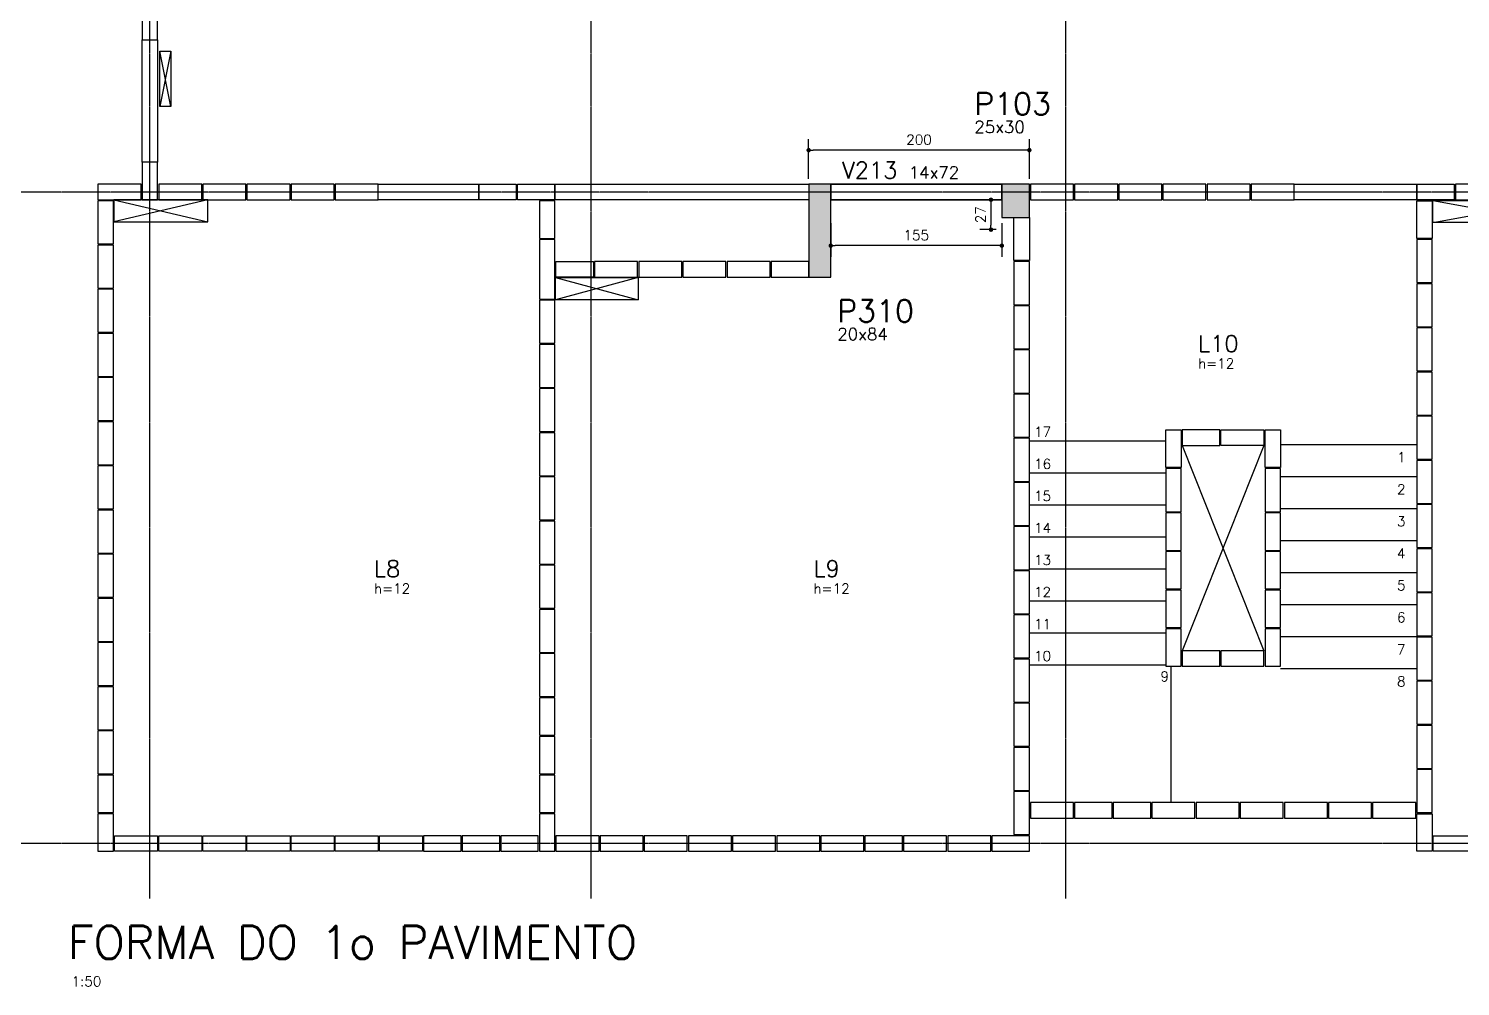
# Model space of a CAD drawing. Extents: x -856 to 20282, y 14720 to 28231.
# Drawn here: x 17510 to 18807, y 15131 to 15998 of the extents above; entities that cross this region are included whole.
import ezdxf

# ---------------------------------------------------------------- set-up
doc = ezdxf.new("R2010")
doc.units = 0
doc.linetypes.add('AXES', pattern=[0.54, 0.3, -0.08, 0.08, -0.08])
doc.layers.get('0').update_dxf_attribs({"linetype": 'CONTINUOUS'})
doc.layers.get('Defpoints').update_dxf_attribs({"linetype": 'CONTINUOUS'})
for name, color, linetype in [('00 - FELIPE', 2, 'CONTINUOUS'), ('241', 2, 'CONTINUOUS'), ('COTA', 1, 'CONTINUOUS'), ('EIXOS', 1, 'AXES'), ('H2', 252, 'CONTINUOUS'), ('L-D', 2, 'CONTINUOUS'), ('L-N', 4, 'CONTINUOUS'), ('P-D', 2, 'CONTINUOUS'), ('P-M', 5, 'CONTINUOUS'), ('PENA_1', 1, 'CONTINUOUS'), ('PIL-N', 4, 'CONTINUOUS'), ('T1', 2, 'CONTINUOUS'), ('T4', 6, 'CONTINUOUS'), ('VIG-D', 2, 'CONTINUOUS'), ('VIG-N', 4, 'CONTINUOUS'), ('VIGA', 3, 'CONTINUOUS')]:
    doc.layers.add(name, color=color, linetype=linetype)
doc.styles.add('COTA', font='romans.shx')
doc.styles.get("Standard").update_dxf_attribs({"font": 'ROMANS.SHX'})
doc.styles.add('Texto1', font='romans.shx', dxfattribs={"height": 9})
doc.styles.add('Texto4', font='romans.shx', dxfattribs={"height": 30})
doc.dimstyles.new('forma', dxfattribs={"dimscale": 5, "dimtxt": 1.8, "dimasz": 0.8, "dimexe": 2, "dimexo": 1, "dimgap": 1, "dimtad": 1, "dimdec": 1, "dimzin": 9, "dimdsep": 46, "dimtxsty": 'COTA', "dimblk1": 'DOT', "dimblk2": 'DOT', "dimsah": 1, "dimcen": 0, "dimdle": 1, "dimclrd": 256, "dimclre": 256, "dimclrt": 2, "dimadec": 0, "dimazin": 0, "dimtfac": 1, "dimtdec": 0, "dimtmove": 0, "dimatfit": 3, "dimfxl": 1, "dimtolj": 1, "dimtzin": 0, "dimarcsym": 0})

# ---------------------------------------------------------------- blocks, each defined once
blk = doc.blocks.new('_Dot')
at = {"color": 0, "linetype": 'ByBlock', "lineweight": -2}
blk.add_line((-0.5, 0), (-1, 0), dxfattribs=at)
at = {"color": 0, "linetype": 'ByBlock', "const_width": 0.5}
blk.add_lwpolyline([(-0.25, 0, 1), (0.25, 0, 1)], format="xyb", close=True, dxfattribs=at)
blk = doc.blocks.new('*D1011')
at = {"layer": 'COTA', "lineweight": -2, "transparency": 16777216}
for p, q in [((18236.4, 15822.4), (18236.4, 15791.9)), ((18391.4, 15822.4), (18391.4, 15791.9)), ((18387.4, 15801.9), (18240.4, 15801.9))]:
    blk.add_line(p, q, dxfattribs=at)
at = {"layer": 'Defpoints', "color": 0, "transparency": 16777216}
for p in [(18236.4, 15827.4), (18391.4, 15827.4), (18236.4, 15801.9)]:
    blk.add_point(p, dxfattribs=at)
at = {"layer": 'COTA', "lineweight": -2, "transparency": 16777216, "xscale": 4, "yscale": 4, "zscale": 4, "rotation": 180}
blk.add_blockref('_Dot', (18236.4, 15801.9), dxfattribs=at)
at = {"layer": 'COTA', "lineweight": -2, "transparency": 16777216, "xscale": 4, "yscale": 4, "zscale": 4}
blk.add_blockref('_Dot', (18391.4, 15801.9), dxfattribs=at)
at = {"layer": 'COTA', "color": 2, "transparency": 16777216, "insert": (18313.9, 15811.4), "char_height": 9, "attachment_point": 5, "style": 'COTA'}
blk.add_mtext('\\A1;155 ', dxfattribs=at)
blk = doc.blocks.new('A$Cf9bf1722')
for points in [[(-25.5, -789), (59.5, -789), (59.5, -769), (-25.5, -769)], [(1169.5, -769.5), (1279.5, -769.5), (1279.5, -789.5), (1169.5, -789.5)], [(374.5, -839.5), (449.5, -839.5), (449.5, -859.5), (374.5, -859.5)]]:
    blk.add_lwpolyline(points, close=True)
at = {"layer": 'PENA_1'}
for p, q in [((59.5, -769), (-25.5, -789)), ((-25.5, -769), (59.5, -789)), ((449.5, -839.5), (374.5, -859.5)), ((374.5, -839.5), (449.5, -859.5))]:
    blk.add_line(p, q, dxfattribs=at)
for points in [[(1169.5, -789.5), (1279.5, -769.5)], [(1169.5, -769.5), (1279.5, -789.5)]]:
    blk.add_lwpolyline(points, dxfattribs=at)
blk = doc.blocks.new('*D1143')
at = {"layer": '00 - FELIPE', "lineweight": -2, "transparency": 16777216}
for p, q in [((18386.4, 15843.5), (18371.6, 15843.5)), ((18381.6, 15839.5), (18381.6, 15820.4)), ((18386.4, 15816.4), (18371.6, 15816.4))]:
    blk.add_line(p, q, dxfattribs=at)
at = {"layer": 'Defpoints', "color": 0, "transparency": 16777216}
for p in [(18391.4, 15843.5), (18381.6, 15816.4), (18391.4, 15816.4)]:
    blk.add_point(p, dxfattribs=at)
at = {"layer": '00 - FELIPE', "lineweight": -2, "transparency": 16777216, "xscale": 4, "yscale": 4, "zscale": 4}
for p, rotation in [((18381.6, 15843.5), 90), ((18381.6, 15816.4), 270)]:
    blk.add_blockref('_Dot', p, dxfattribs=dict(at, rotation=rotation))
at = {"layer": '00 - FELIPE', "color": 2, "transparency": 16777216, "insert": (18372.1, 15830), "char_height": 9, "attachment_point": 5, "rotation": 90, "style": 'COTA'}
blk.add_mtext('\\A1;27 ', dxfattribs=at)
blk = doc.blocks.new('*D1144')
at = {"layer": '00 - FELIPE', "lineweight": -2, "transparency": 16777216}
for p, q in [((18216.4, 15862.5), (18216.4, 15898.4)), ((18416.4, 15862.4), (18416.4, 15898.4)), ((18412.4, 15888.4), (18220.4, 15888.4))]:
    blk.add_line(p, q, dxfattribs=at)
at = {"layer": 'Defpoints', "color": 0, "transparency": 16777216}
for p in [(18216.4, 15888.4), (18216.4, 15857.5), (18416.4, 15857.4)]:
    blk.add_point(p, dxfattribs=at)
at = {"layer": '00 - FELIPE', "lineweight": -2, "transparency": 16777216, "xscale": 4, "yscale": 4, "zscale": 4, "rotation": 180}
blk.add_blockref('_Dot', (18216.4, 15888.4), dxfattribs=at)
at = {"layer": '00 - FELIPE', "lineweight": -2, "transparency": 16777216, "xscale": 4, "yscale": 4, "zscale": 4}
blk.add_blockref('_Dot', (18416.4, 15888.4), dxfattribs=at)
at = {"layer": '00 - FELIPE', "color": 2, "transparency": 16777216, "insert": (18316.4, 15897.9), "char_height": 9, "attachment_point": 5, "style": 'COTA'}
blk.add_mtext('\\A1;200 ', dxfattribs=at)

msp = doc.modelspace()

# ---------------------------------------------------------------- hatches: boundary and pattern name
at = {"layer": 'H2'}
for points in [[(18216.43, 15773.45), (18236.43, 15773.45), (18236.43, 15857.46), (18216.43, 15857.46)], [(18391.43, 15827.45), (18416.43, 15827.45), (18416.43, 15857.45), (18391.43, 15857.45)]]:
    msp.add_hatch(color=256, dxfattribs=at).paths.add_polyline_path(points)

# ---------------------------------------------------------------- linework, layer by layer
for points in [[(17612.43, 16042.45), (17612.43, 15988.45), (17626.43, 15988.45), (17626.43, 16042.45), (17612.43, 16042.45)], [(17626.43, 15843.45), (17626.43, 15877.45), (17612.43, 15877.45), (17612.43, 15843.45), (17626.43, 15843.45)], [(17611.43, 15857.45), (17572.43, 15857.45), (17572.43, 15843.45), (17611.43, 15843.45), (17611.43, 15857.45)], [(17627.43, 15843.45), (17666.43, 15843.45), (17666.43, 15857.45), (17627.43, 15857.45), (17627.43, 15843.45)], [(17667.43, 15843.45), (17706.43, 15843.45), (17706.43, 15857.45), (17667.43, 15857.45), (17667.43, 15843.45)], [(17707.43, 15843.45), (17746.43, 15843.45), (17746.43, 15857.45), (17707.43, 15857.45), (17707.43, 15843.45)], [(17747.43, 15843.45), (17786.43, 15843.45), (17786.43, 15857.45), (17747.43, 15857.45), (17747.43, 15843.45)], [(17787.43, 15843.45), (17826.43, 15843.45), (17826.43, 15857.45), (17787.43, 15857.45), (17787.43, 15843.45)], [(17951.43, 15843.45), (17917.43, 15843.45), (17917.43, 15857.45), (17951.43, 15857.45), (17951.43, 15843.45)], [(17986.43, 15843.45), (17952.43, 15843.45), (17952.43, 15857.45), (17986.43, 15857.45), (17986.43, 15843.45)], [(18417.43, 15843.45), (18456.43, 15843.45), (18456.43, 15857.45), (18417.43, 15857.45), (18417.43, 15843.45)], [(18457.43, 15843.45), (18496.43, 15843.45), (18496.43, 15857.45), (18457.43, 15857.45), (18457.43, 15843.45)], [(18497.43, 15843.45), (18536.43, 15843.45), (18536.43, 15857.45), (18497.43, 15857.45), (18497.43, 15843.45)], [(18537.43, 15843.45), (18576.43, 15843.45), (18576.43, 15857.45), (18537.43, 15857.45), (18537.43, 15843.45)], [(18577.43, 15843.45), (18616.43, 15843.45), (18616.43, 15857.45), (18577.43, 15857.45), (18577.43, 15843.45)], [(18617.43, 15843.45), (18656.43, 15843.45), (18656.43, 15857.45), (18617.43, 15857.45), (18617.43, 15843.45)], [(18767.43, 15857.45), (18801.43, 15857.45), (18801.43, 15843.45), (18767.43, 15843.45), (18767.43, 15857.45)], [(18802.43, 15843.45), (18836.43, 15843.45), (18836.43, 15857.45), (18802.43, 15857.45), (18802.43, 15843.45)], [(17586.43, 15803.45), (17586.43, 15842.45), (17572.43, 15842.45), (17572.43, 15803.45), (17586.43, 15803.45)], [(17986.43, 15808.45), (17986.43, 15842.45), (17972.43, 15842.45), (17972.43, 15808.45), (17986.43, 15808.45)], [(18767.43, 15808.45), (18767.43, 15842.45), (18781.43, 15842.45), (18781.43, 15808.45), (18767.43, 15808.45)], [(18416.43, 15827.45), (18416.43, 15788.45), (18402.43, 15788.45), (18402.43, 15827.45), (18416.43, 15827.45)], [(17586.43, 15763.45), (17586.43, 15802.45), (17572.43, 15802.45), (17572.43, 15763.45), (17586.43, 15763.45)], [(17986.43, 15753.45), (17986.43, 15807.45), (17972.43, 15807.45), (17972.43, 15753.45), (17986.43, 15753.45)], [(18781.43, 15768.45), (18781.43, 15807.45), (18767.43, 15807.45), (18767.43, 15768.45), (18781.43, 15768.45)], [(18021.43, 15773.45), (17987.43, 15773.45), (17987.43, 15787.45), (18021.43, 15787.45), (18021.43, 15773.45)], [(18022.43, 15773.45), (18061.43, 15773.45), (18061.43, 15787.45), (18022.43, 15787.45), (18022.43, 15773.45)], [(18062.43, 15773.45), (18101.43, 15773.45), (18101.43, 15787.45), (18062.43, 15787.45), (18062.43, 15773.45)], [(18102.43, 15773.45), (18141.43, 15773.45), (18141.43, 15787.45), (18102.43, 15787.45), (18102.43, 15773.45)], [(18142.43, 15773.45), (18181.43, 15773.45), (18181.43, 15787.45), (18142.43, 15787.45), (18142.43, 15773.45)], [(18182.43, 15773.45), (18216.43, 15773.45), (18216.43, 15787.45), (18182.43, 15787.45), (18182.43, 15773.45)], [(18416.43, 15748.45), (18416.43, 15787.45), (18402.43, 15787.45), (18402.43, 15748.45), (18416.43, 15748.45)], [(18781.43, 15728.45), (18781.43, 15767.45), (18767.43, 15767.45), (18767.43, 15728.45), (18781.43, 15728.45)], [(17586.43, 15723.45), (17586.43, 15762.45), (17572.43, 15762.45), (17572.43, 15723.45), (17586.43, 15723.45)], [(17986.43, 15713.45), (17986.43, 15752.45), (17972.43, 15752.45), (17972.43, 15713.45), (17986.43, 15713.45)], [(18416.43, 15708.45), (18416.43, 15747.45), (18402.43, 15747.45), (18402.43, 15708.45), (18416.43, 15708.45)], [(18781.43, 15688.45), (18781.43, 15727.45), (18767.43, 15727.45), (18767.43, 15688.45), (18781.43, 15688.45)], [(17586.43, 15683.45), (17586.43, 15722.45), (17572.43, 15722.45), (17572.43, 15683.45), (17586.43, 15683.45)], [(17986.43, 15673.45), (17986.43, 15712.45), (17972.43, 15712.45), (17972.43, 15673.45), (17986.43, 15673.45)], [(18416.43, 15668.45), (18416.43, 15707.45), (18402.43, 15707.45), (18402.43, 15668.45), (18416.43, 15668.45)], [(18781.43, 15648.45), (18781.43, 15687.45), (18767.43, 15687.45), (18767.43, 15648.45), (18781.43, 15648.45)], [(17586.43, 15643.45), (17586.43, 15682.45), (17572.43, 15682.45), (17572.43, 15643.45), (17586.43, 15643.45)], [(17986.43, 15633.45), (17986.43, 15672.45), (17972.43, 15672.45), (17972.43, 15633.45), (17986.43, 15633.45)], [(18416.43, 15628.45), (18416.43, 15667.45), (18402.43, 15667.45), (18402.43, 15628.45), (18416.43, 15628.45)], [(18781.43, 15608.45), (18781.43, 15647.45), (18767.43, 15647.45), (18767.43, 15608.45), (18781.43, 15608.45)], [(17586.43, 15603.45), (17586.43, 15642.45), (17572.43, 15642.45), (17572.43, 15603.45), (17586.43, 15603.45)], [(18553.93, 15634.95), (18553.93, 15600.95), (18539.93, 15600.95), (18539.93, 15634.95), (18553.93, 15634.95)], [(18588.93, 15634.95), (18554.93, 15634.95), (18554.93, 15620.95), (18588.93, 15620.95), (18588.93, 15634.95)], [(18589.93, 15634.95), (18628.93, 15634.95), (18628.93, 15620.95), (18589.93, 15620.95), (18589.93, 15634.95)], [(18643.93, 15634.95), (18643.93, 15600.95), (18629.93, 15600.95), (18629.93, 15634.95), (18643.93, 15634.95)], [(17986.43, 15593.45), (17986.43, 15632.45), (17972.43, 15632.45), (17972.43, 15593.45), (17986.43, 15593.45)], [(18416.43, 15588.45), (18416.43, 15627.45), (18402.43, 15627.45), (18402.43, 15588.45), (18416.43, 15588.45)], [(18781.43, 15568.45), (18781.43, 15607.45), (18767.43, 15607.45), (18767.43, 15568.45), (18781.43, 15568.45)], [(17586.43, 15563.45), (17586.43, 15602.45), (17572.43, 15602.45), (17572.43, 15563.45), (17586.43, 15563.45)], [(18553.93, 15560.95), (18553.93, 15599.95), (18539.93, 15599.95), (18539.93, 15560.95), (18553.93, 15560.95)], [(18643.93, 15560.95), (18643.93, 15599.95), (18629.93, 15599.95), (18629.93, 15560.95), (18643.93, 15560.95)], [(17986.43, 15553.45), (17986.43, 15592.45), (17972.43, 15592.45), (17972.43, 15553.45), (17986.43, 15553.45)], [(18416.43, 15548.45), (18416.43, 15587.45), (18402.43, 15587.45), (18402.43, 15548.45), (18416.43, 15548.45)], [(17586.43, 15523.45), (17586.43, 15562.45), (17572.43, 15562.45), (17572.43, 15523.45), (17586.43, 15523.45)], [(18553.93, 15525.95), (18553.93, 15559.95), (18539.93, 15559.95), (18539.93, 15525.95), (18553.93, 15525.95)], [(18643.93, 15525.95), (18643.93, 15559.95), (18629.93, 15559.95), (18629.93, 15525.95), (18643.93, 15525.95)], [(18781.43, 15528.45), (18781.43, 15567.45), (18767.43, 15567.45), (18767.43, 15528.45), (18781.43, 15528.45)], [(17986.43, 15513.45), (17986.43, 15552.45), (17972.43, 15552.45), (17972.43, 15513.45), (17986.43, 15513.45)], [(18416.43, 15508.45), (18416.43, 15547.45), (18402.43, 15547.45), (18402.43, 15508.45), (18416.43, 15508.45)], [(17586.43, 15483.45), (17586.43, 15522.45), (17572.43, 15522.45), (17572.43, 15483.45), (17586.43, 15483.45)], [(18553.93, 15490.95), (18553.93, 15524.95), (18539.93, 15524.95), (18539.93, 15490.95), (18553.93, 15490.95)], [(18643.93, 15490.95), (18643.93, 15524.95), (18629.93, 15524.95), (18629.93, 15490.95), (18643.93, 15490.95)], [(18781.43, 15488.45), (18781.43, 15527.45), (18767.43, 15527.45), (18767.43, 15488.45), (18781.43, 15488.45)], [(17986.43, 15473.45), (17986.43, 15512.45), (17972.43, 15512.45), (17972.43, 15473.45), (17986.43, 15473.45)], [(18416.43, 15468.45), (18416.43, 15507.45), (18402.43, 15507.45), (18402.43, 15468.45), (18416.43, 15468.45)], [(17586.43, 15443.45), (17586.43, 15482.45), (17572.43, 15482.45), (17572.43, 15443.45), (17586.43, 15443.45)], [(18553.93, 15455.95), (18553.93, 15489.95), (18539.93, 15489.95), (18539.93, 15455.95), (18553.93, 15455.95)], [(18643.93, 15455.95), (18643.93, 15489.95), (18629.93, 15489.95), (18629.93, 15455.95), (18643.93, 15455.95)], [(18781.43, 15448.45), (18781.43, 15487.45), (18767.43, 15487.45), (18767.43, 15448.45), (18781.43, 15448.45)], [(17986.43, 15433.45), (17986.43, 15472.45), (17972.43, 15472.45), (17972.43, 15433.45), (17986.43, 15433.45)], [(18416.43, 15428.45), (18416.43, 15467.45), (18402.43, 15467.45), (18402.43, 15428.45), (18416.43, 15428.45)], [(18553.93, 15420.95), (18553.93, 15454.95), (18539.93, 15454.95), (18539.93, 15420.95), (18553.93, 15420.95)], [(18643.93, 15420.95), (18643.93, 15454.95), (18629.93, 15454.95), (18629.93, 15420.95), (18643.93, 15420.95)], [(17586.43, 15403.45), (17586.43, 15442.45), (17572.43, 15442.45), (17572.43, 15403.45), (17586.43, 15403.45)], [(18781.43, 15408.45), (18781.43, 15447.45), (18767.43, 15447.45), (18767.43, 15408.45), (18781.43, 15408.45)], [(17986.43, 15393.45), (17986.43, 15432.45), (17972.43, 15432.45), (17972.43, 15393.45), (17986.43, 15393.45)], [(18416.43, 15388.45), (18416.43, 15427.45), (18402.43, 15427.45), (18402.43, 15388.45), (18416.43, 15388.45)], [(18588.93, 15434.95), (18554.93, 15434.95), (18554.93, 15420.95), (18588.93, 15420.95), (18588.93, 15434.95)], [(18589.93, 15420.95), (18628.93, 15420.95), (18628.93, 15434.95), (18589.93, 15434.95), (18589.93, 15420.95)], [(17586.43, 15363.45), (17586.43, 15402.45), (17572.43, 15402.45), (17572.43, 15363.45), (17586.43, 15363.45)], [(18781.43, 15368.45), (18781.43, 15407.45), (18767.43, 15407.45), (18767.43, 15368.45), (18781.43, 15368.45)], [(17986.43, 15358.45), (17986.43, 15392.45), (17972.43, 15392.45), (17972.43, 15358.45), (17986.43, 15358.45)], [(18416.43, 15348.45), (18416.43, 15387.45), (18402.43, 15387.45), (18402.43, 15348.45), (18416.43, 15348.45)], [(17586.43, 15323.45), (17586.43, 15362.45), (17572.43, 15362.45), (17572.43, 15323.45), (17586.43, 15323.45)], [(18781.43, 15328.45), (18781.43, 15367.45), (18767.43, 15367.45), (18767.43, 15328.45), (18781.43, 15328.45)], [(17986.43, 15323.45), (17986.43, 15357.45), (17972.43, 15357.45), (17972.43, 15323.45), (17986.43, 15323.45)], [(18416.43, 15308.45), (18416.43, 15347.45), (18402.43, 15347.45), (18402.43, 15308.45), (18416.43, 15308.45)], [(17586.43, 15288.45), (17586.43, 15322.45), (17572.43, 15322.45), (17572.43, 15288.45), (17586.43, 15288.45)], [(17986.43, 15288.45), (17986.43, 15322.45), (17972.43, 15322.45), (17972.43, 15288.45), (17986.43, 15288.45)], [(18781.43, 15288.45), (18781.43, 15327.45), (18767.43, 15327.45), (18767.43, 15288.45), (18781.43, 15288.45)], [(18416.43, 15268.45), (18416.43, 15307.45), (18402.43, 15307.45), (18402.43, 15268.45), (18416.43, 15268.45)], [(18417.43, 15283.45), (18456.43, 15283.45), (18456.43, 15297.45), (18417.43, 15297.45), (18417.43, 15283.45)], [(18457.43, 15283.45), (18491.43, 15283.45), (18491.43, 15297.45), (18457.43, 15297.45), (18457.43, 15283.45)], [(18492.43, 15283.45), (18526.43, 15283.45), (18526.43, 15297.45), (18492.43, 15297.45), (18492.43, 15283.45)], [(18527.43, 15283.45), (18566.43, 15283.45), (18566.43, 15297.45), (18527.43, 15297.45), (18527.43, 15283.45)], [(18567.43, 15283.45), (18606.43, 15283.45), (18606.43, 15297.45), (18567.43, 15297.45), (18567.43, 15283.45)], [(18607.43, 15283.45), (18646.43, 15283.45), (18646.43, 15297.45), (18607.43, 15297.45), (18607.43, 15283.45)], [(18647.43, 15283.45), (18686.43, 15283.45), (18686.43, 15297.45), (18647.43, 15297.45), (18647.43, 15283.45)], [(18687.43, 15283.45), (18726.43, 15283.45), (18726.43, 15297.45), (18687.43, 15297.45), (18687.43, 15283.45)], [(18727.43, 15283.45), (18766.43, 15283.45), (18766.43, 15297.45), (18727.43, 15297.45), (18727.43, 15283.45)], [(17586.43, 15253.45), (17586.43, 15287.45), (17572.43, 15287.45), (17572.43, 15253.45), (17586.43, 15253.45)], [(17986.43, 15253.45), (17986.43, 15287.45), (17972.43, 15287.45), (17972.43, 15253.45), (17986.43, 15253.45)], [(18767.43, 15253.45), (18767.43, 15287.45), (18781.43, 15287.45), (18781.43, 15253.45), (18767.43, 15253.45)], [(17626.43, 15253.45), (17587.43, 15253.45), (17587.43, 15267.45), (17626.43, 15267.45), (17626.43, 15253.45)], [(17666.43, 15253.45), (17627.43, 15253.45), (17627.43, 15267.45), (17666.43, 15267.45), (17666.43, 15253.45)], [(17706.43, 15253.45), (17667.43, 15253.45), (17667.43, 15267.45), (17706.43, 15267.45), (17706.43, 15253.45)], [(17746.43, 15253.45), (17707.43, 15253.45), (17707.43, 15267.45), (17746.43, 15267.45), (17746.43, 15253.45)], [(17786.43, 15253.45), (17747.43, 15253.45), (17747.43, 15267.45), (17786.43, 15267.45), (17786.43, 15253.45)], [(17826.43, 15253.45), (17787.43, 15253.45), (17787.43, 15267.45), (17826.43, 15267.45), (17826.43, 15253.45)], [(17866.43, 15253.45), (17827.43, 15253.45), (17827.43, 15267.45), (17866.43, 15267.45), (17866.43, 15253.45)], [(17867.43, 15253.45), (17901.43, 15253.45), (17901.43, 15267.45), (17867.43, 15267.45), (17867.43, 15253.45)], [(17902.43, 15253.45), (17936.43, 15253.45), (17936.43, 15267.45), (17902.43, 15267.45), (17902.43, 15253.45)], [(17937.43, 15253.45), (17971.43, 15253.45), (17971.43, 15267.45), (17937.43, 15267.45), (17937.43, 15253.45)], [(17987.43, 15253.45), (18026.43, 15253.45), (18026.43, 15267.45), (17987.43, 15267.45), (17987.43, 15253.45)], [(18027.43, 15253.45), (18066.43, 15253.45), (18066.43, 15267.45), (18027.43, 15267.45), (18027.43, 15253.45)], [(18067.43, 15253.45), (18106.43, 15253.45), (18106.43, 15267.45), (18067.43, 15267.45), (18067.43, 15253.45)], [(18107.43, 15253.45), (18146.43, 15253.45), (18146.43, 15267.45), (18107.43, 15267.45), (18107.43, 15253.45)], [(18147.43, 15253.45), (18186.43, 15253.45), (18186.43, 15267.45), (18147.43, 15267.45), (18147.43, 15253.45)], [(18187.43, 15253.45), (18226.43, 15253.45), (18226.43, 15267.45), (18187.43, 15267.45), (18187.43, 15253.45)], [(18227.43, 15253.45), (18266.43, 15253.45), (18266.43, 15267.45), (18227.43, 15267.45), (18227.43, 15253.45)], [(18301.43, 15267.45), (18267.43, 15267.45), (18267.43, 15253.45), (18301.43, 15253.45), (18301.43, 15267.45)], [(18302.43, 15253.45), (18341.43, 15253.45), (18341.43, 15267.45), (18302.43, 15267.45), (18302.43, 15253.45)], [(18342.43, 15253.45), (18381.43, 15253.45), (18381.43, 15267.45), (18342.43, 15267.45), (18342.43, 15253.45)], [(18416.43, 15267.45), (18382.43, 15267.45), (18382.43, 15253.45), (18416.43, 15253.45), (18416.43, 15267.45)], [(18816.43, 15253.45), (18782.43, 15253.45), (18782.43, 15267.45), (18816.43, 15267.45), (18816.43, 15253.45)]]:
    msp.add_lwpolyline(points)
for points in [[(17612.43, 15988.45), (17626.43, 15988.45), (17626.43, 15877.45), (17612.43, 15877.45)], [(17628.43, 15927.95), (17628.43, 15977.95), (17638.43, 15977.95), (17638.43, 15927.95)], [(17826.43, 15857.45), (17917.43, 15857.45), (17917.43, 15843.45), (17826.43, 15843.45)], [(17986.43, 15857.45), (18216.43, 15857.45), (18216.43, 15843.45), (17986.43, 15843.45)], [(18656.43, 15857.45), (18767.43, 15857.45), (18767.43, 15843.45), (18656.43, 15843.45)]]:
    msp.add_lwpolyline(points, close=True)
at = {"layer": '00 - FELIPE'}
msp.add_lwpolyline([(18236.43, 15843.46), (18391.43, 15843.46), (18391.43, 15857.46), (18236.43, 15857.46)], close=True, dxfattribs=at)
at = {"layer": '241'}
for p, q in [((18539.93, 15624.94), (18416.43, 15624.94)), ((18643.93, 15621.94), (18767.43, 15621.94)), ((18539.93, 15595.94), (18416.43, 15595.94)), ((18643.93, 15592.94), (18767.43, 15592.94)), ((18539.93, 15566.94), (18416.43, 15566.94)), ((18643.93, 15563.94), (18767.43, 15563.94)), ((18539.93, 15537.94), (18416.43, 15537.94)), ((18643.93, 15534.94), (18767.43, 15534.94)), ((18539.93, 15508.94), (18416.43, 15508.94)), ((18643.93, 15505.94), (18767.43, 15505.94)), ((18539.93, 15479.94), (18416.43, 15479.94)), ((18643.93, 15476.94), (18767.43, 15476.94)), ((18539.93, 15450.94), (18416.43, 15450.94)), ((18643.93, 15447.94), (18767.43, 15447.94)), ((18539.93, 15421.94), (18416.43, 15421.94)), ((18544.43, 15420.95), (18544.43, 15297.45)), ((18643.93, 15418.94), (18767.43, 15418.94))]:
    msp.add_line(p, q, dxfattribs=at)
at = {"layer": 'EIXOS', "color": 244, "true_color": 0x991b1e}
for p, q in [((17619.43, 15210.49), (17619.43, 16931.17)), ((18019.43, 15210.49), (18019.43, 16931.17)), ((18449.43, 15210.49), (18449.43, 16931.17)), ((20111.72, 15850.45), (17254.15, 15850.45)), ((20111.72, 15260.45), (17254.15, 15260.45))]:
    msp.add_line(p, q, dxfattribs=at)
at = {"layer": 'P-M', "linetype": 'Continuous'}
for points in [[(18216.43, 15773.45), (18236.43, 15773.45), (18236.43, 15857.46), (18216.43, 15857.46), (18216.43, 15773.45)], [(18391.43, 15827.45), (18416.43, 15827.45), (18416.43, 15857.45), (18391.43, 15857.45), (18391.43, 15827.45)]]:
    msp.add_lwpolyline(points, dxfattribs=at)
at = {"layer": 'PENA_1'}
for p, q in [((17638.43, 15977.95), (17628.43, 15927.95)), ((17638.43, 15927.95), (17628.43, 15977.95)), ((18554.93, 15620.95), (18628.93, 15434.95)), ((18628.93, 15620.95), (18554.93, 15434.95))]:
    msp.add_line(p, q, dxfattribs=at)
at = {"layer": 'VIGA'}
for p, q in [((18236.43, 15857.46), (18391.43, 15857.46)), ((18391.43, 15843.46), (18236.43, 15843.46))]:
    msp.add_line(p, q, dxfattribs=at)

# ---------------------------------------------------------------- block references
msp.add_blockref('A$Cf9bf1722', (17612.43, 16612.45))

# ---------------------------------------------------------------- texts
at = {"layer": 'L-D', "style": 'Texto1'}
for p in [(18569.28, 15690.68), (17822.51, 15486.85), (18220.78, 15486.85)]:
    msp.add_text('h=12', height=9, dxfattribs=at).set_placement(p)
at = {"layer": 'L-N'}
for s, p in [('L10', (18569.28, 15705.68)), ('L8', (17822.51, 15501.85)), ('L9', (18220.78, 15501.85))]:
    msp.add_text(s, height=15, dxfattribs=at).set_placement(p)
at = {"layer": 'P-D', "linetype": 'Continuous'}
for s, p in [('25x30', (18366.53, 15903.95)), ('20x84', (18242.33, 15716.25))]:
    msp.add_text(s, height=11, dxfattribs=at).set_placement(p)
at = {"layer": 'PIL-N', "linetype": 'Continuous'}
for s, p in [('P103', (18366.53, 15920.45)), ('P310', (18242.33, 15732.75))]:
    msp.add_text(s, height=20, dxfattribs=at).set_placement(p)
at = {"layer": 'T1', "style": 'Texto1'}
for s, p in [('17', (18420.61, 15628.7)), ('16', (18420.61, 15599.7)), ('1', (18749.5, 15605.73)), ('2', (18749.5, 15576.73)), ('15', (18420.61, 15570.7)), ('3', (18749.5, 15547.73)), ('14', (18420.61, 15541.7)), ('13', (18420.61, 15512.7)), ('4', (18749.5, 15518.73)), ('12', (18420.61, 15483.7)), ('5', (18749.5, 15489.73)), ('6', (18749.5, 15460.73)), ('11', (18420.61, 15454.7)), ('7', (18749.5, 15431.73)), ('10', (18420.61, 15425.7)), ('9', (18535.16, 15407.28)), ('8', (18749.5, 15402.73)), ('1:50', (17548.47, 15131.06))]:
    msp.add_text(s, height=9, dxfattribs=at).set_placement(p)
at = {"layer": 'T4', "style": 'Texto4'}
msp.add_text('FORMA DO 1o PAVIMENTO', height=30, dxfattribs=at).set_placement((17545.24, 15155.85))
at = {"layer": 'VIG-D', "linetype": 'Continuous'}
msp.add_text('14x72', height=11, dxfattribs=at).set_placement((18307.04, 15862.73))
at = {"layer": 'VIG-N', "linetype": 'Continuous'}
msp.add_text('V213', height=15, dxfattribs=at).set_placement((18246.61, 15862.73))

# ---------------------------------------------------------------- dimensions: what is measured, and where the dimension line sits
at = {"layer": '00 - FELIPE'}
dim = msp.add_linear_dim(base=(18216.43, 15888.4), p1=(18416.43, 15857.45), p2=(18216.43, 15857.46), dimstyle='forma', override={"dimpost": ' '}, dxfattribs=at)
dim.commit()
dim.dimension.update_dxf_attribs({"geometry": '*D1144', "text_midpoint": (18316.43, 15897.9)})
dim = msp.add_linear_dim(base=(18381.56, 15816.45), p1=(18391.43, 15843.46), p2=(18391.43, 15816.45), angle=90, dimstyle='forma', override={"dimpost": ' '}, dxfattribs=at)
dim.commit()
dim.dimension.update_dxf_attribs({"geometry": '*D1143', "text_midpoint": (18372.06, 15829.95)})
at = {"layer": 'COTA'}
dim = msp.add_linear_dim(base=(18236.43, 15801.9), p1=(18391.43, 15827.45), p2=(18236.43, 15827.45), dimstyle='forma', override={"dimpost": ' '}, dxfattribs=at)
dim.commit()
dim.dimension.update_dxf_attribs({"geometry": '*D1011', "text_midpoint": (18313.93, 15811.4)})

doc.saveas('drawing.dxf')
